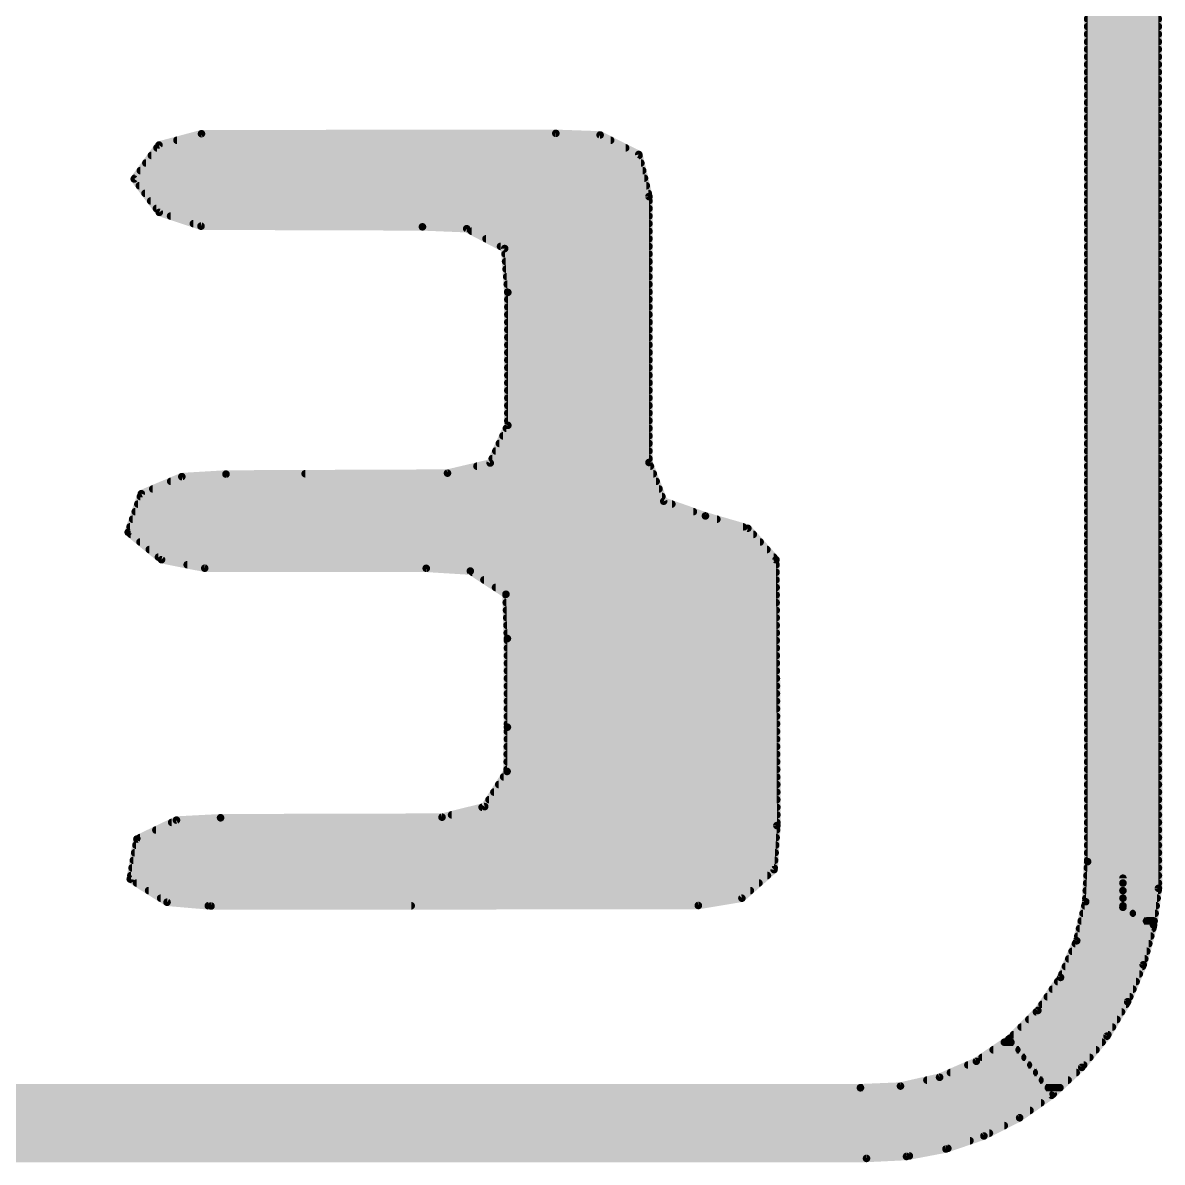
# Model space of a CAD drawing. Extents: x 37.9 to 63.7, y 29.1 to 56.
# Drawn here: x 44.222 to 45.725, y 49.052 to 50.555 of the extents above; entities that cross this region are included whole.
import ezdxf

# ---------------------------------------------------------------- set-up
doc = ezdxf.new("R2010")
doc.units = 0
doc.layers.add('21', color=251, linetype='CONTINUOUS')

msp = doc.modelspace()

# ---------------------------------------------------------------- linework, layer by layer
at = {"layer": '21', "const_width": 0.01}
for points in [[(45.7202, 49.4131), (45.72, 51.6908)], [(45.6268, 51.673), (45.6268, 49.4483)], [(45.6268, 50.56), (45.7201, 50.56)], [(45.6268, 50.55), (45.7201, 50.55)], [(45.6268, 50.54), (45.7201, 50.54)], [(45.6268, 50.53), (45.7201, 50.53)], [(45.6268, 50.52), (45.7201, 50.52)], [(45.6268, 50.51), (45.7201, 50.51)], [(45.6268, 50.5), (45.7201, 50.5)], [(45.6268, 50.49), (45.7201, 50.49)], [(45.6268, 50.48), (45.7201, 50.48)], [(45.6268, 50.47), (45.7201, 50.47)], [(45.6268, 50.46), (45.7201, 50.46)], [(45.6268, 50.45), (45.7201, 50.45)], [(45.6268, 50.44), (45.7201, 50.44)], [(45.6268, 50.43), (45.7201, 50.43)], [(45.6268, 50.42), (45.7201, 50.42)], [(44.4574, 50.4086), (44.4013, 50.3937)], [(44.425, 50.4), (44.9973, 50.4)], [(44.925, 50.4091), (44.4574, 50.4086)], [(44.9834, 50.407), (44.925, 50.4091)], [(45.0345, 50.3812), (44.9834, 50.407)], [(45.6268, 50.41), (45.7201, 50.41)], [(45.6268, 50.4), (45.7201, 50.4)], [(44.4013, 50.3937), (44.3686, 50.349)], [(44.3986, 50.39), (45.0171, 50.39)], [(45.6268, 50.39), (45.7201, 50.39)], [(44.384, 50.37), (45.0372, 50.37)], [(44.3913, 50.38), (45.0348, 50.38)], [(45.0479, 50.3257), (45.0345, 50.3812)], [(45.6268, 50.38), (45.7201, 50.38)], [(45.6268, 50.37), (45.7201, 50.37)], [(44.3767, 50.36), (45.0396, 50.36)], [(45.6268, 50.36), (45.7201, 50.36)], [(44.3686, 50.349), (44.4017, 50.3049)], [(44.3694, 50.35), (45.042, 50.35)], [(44.3754, 50.34), (45.0444, 50.34)], [(45.6268, 50.35), (45.7201, 50.35)], [(45.6268, 50.34), (45.7201, 50.34)], [(44.3829, 50.33), (45.0469, 50.33)], [(45.0479, 49.9749), (45.0479, 50.3257)], [(45.6268, 50.33), (45.7201, 50.33)], [(44.3904, 50.32), (45.0479, 50.32)], [(44.3979, 50.31), (45.0479, 50.31)], [(45.6268, 50.32), (45.7201, 50.32)], [(45.6268, 50.31), (45.7201, 50.31)], [(44.4017, 50.3049), (44.4567, 50.2867)], [(44.4166, 50.3), (45.0479, 50.3)], [(45.6268, 50.3), (45.7201, 50.3)], [(44.4467, 50.29), (45.0479, 50.29)], [(44.4567, 50.2867), (44.749, 50.2858)], [(44.749, 50.2858), (44.8073, 50.2834)], [(44.8073, 50.2834), (44.8575, 50.2571)], [(44.8138, 50.28), (45.0479, 50.28)], [(45.6268, 50.29), (45.7201, 50.29)], [(45.6268, 50.28), (45.7201, 50.28)], [(44.8329, 50.27), (45.0479, 50.27)], [(45.6268, 50.27), (45.7201, 50.27)], [(44.852, 50.26), (45.0479, 50.26)], [(44.8575, 50.2571), (44.8617, 50.1993)], [(44.858, 50.25), (45.0479, 50.25)], [(45.6268, 50.26), (45.7201, 50.26)], [(45.6268, 50.25), (45.7201, 50.25)], [(44.8587, 50.24), (45.0479, 50.24)], [(45.6268, 50.24), (45.7201, 50.24)], [(44.8594, 50.23), (45.0479, 50.23)], [(44.8602, 50.22), (45.0479, 50.22)], [(45.6268, 50.23), (45.7201, 50.23)], [(45.6268, 50.22), (45.7201, 50.22)], [(44.8609, 50.21), (45.0479, 50.21)], [(45.6268, 50.21), (45.7201, 50.21)], [(44.8616, 50.2), (45.0479, 50.2)], [(44.8617, 50.1993), (44.8617, 50.0239)], [(44.8617, 50.19), (45.0479, 50.19)], [(45.6268, 50.2), (45.7201, 50.2)], [(45.6268, 50.19), (45.7202, 50.19)], [(44.8617, 50.18), (45.0479, 50.18)], [(45.6268, 50.18), (45.7202, 50.18)], [(44.8617, 50.17), (45.0479, 50.17)], [(44.8617, 50.16), (45.0479, 50.16)], [(45.6268, 50.17), (45.7202, 50.17)], [(45.6268, 50.16), (45.7202, 50.16)], [(44.8617, 50.15), (45.0479, 50.15)], [(45.6268, 50.15), (45.7202, 50.15)], [(44.8617, 50.14), (45.0479, 50.14)], [(44.8617, 50.13), (45.0479, 50.13)], [(45.6268, 50.14), (45.7202, 50.14)], [(45.6268, 50.13), (45.7202, 50.13)], [(44.8617, 50.12), (45.0479, 50.12)], [(45.6268, 50.12), (45.7202, 50.12)], [(44.8617, 50.11), (45.0479, 50.11)], [(44.8617, 50.1), (45.0479, 50.1)], [(45.6268, 50.11), (45.7202, 50.11)], [(45.6268, 50.1), (45.7202, 50.1)], [(44.8617, 50.09), (45.0479, 50.09)], [(45.6268, 50.09), (45.7202, 50.09)], [(44.8617, 50.08), (45.0479, 50.08)], [(44.8617, 50.07), (45.0479, 50.07)], [(45.6268, 50.08), (45.7202, 50.08)], [(45.6268, 50.07), (45.7202, 50.07)], [(44.8617, 50.06), (45.0479, 50.06)], [(45.6268, 50.06), (45.7202, 50.06)], [(44.8617, 50.05), (45.0479, 50.05)], [(44.8617, 50.04), (45.0479, 50.04)], [(45.6268, 50.05), (45.7202, 50.05)], [(45.6268, 50.04), (45.7202, 50.04)], [(44.8617, 50.0239), (44.8384, 49.9741)], [(44.8617, 50.03), (45.0479, 50.03)], [(45.6268, 50.03), (45.7202, 50.03)], [(44.8552, 50.01), (45.0479, 50.01)], [(44.8598, 50.02), (45.0479, 50.02)], [(45.6268, 50.02), (45.7202, 50.02)], [(45.6268, 50.01), (45.7202, 50.01)], [(44.8505, 50), (45.0479, 50)], [(45.6268, 50), (45.7202, 50)], [(44.8411, 49.98), (45.0479, 49.98)], [(44.8458, 49.99), (45.0479, 49.99)], [(45.6268, 49.99), (45.7202, 49.99)], [(45.6268, 49.98), (45.7202, 49.98)], [(44.8384, 49.9741), (44.782, 49.9608)], [(44.8209, 49.97), (45.0498, 49.97)], [(45.0674, 49.9238), (45.0479, 49.9749)], [(45.6268, 49.97), (45.7202, 49.97)], [(44.4315, 49.9562), (44.3781, 49.9337)], [(44.4168, 49.95), (45.0574, 49.95)], [(44.4897, 49.9596), (44.4315, 49.9562)], [(44.782, 49.9608), (44.4897, 49.9596)], [(44.5942, 49.96), (45.0536, 49.96)], [(45.6268, 49.96), (45.7202, 49.96)], [(45.6268, 49.95), (45.7202, 49.95)], [(44.3781, 49.9337), (44.3607, 49.8828)], [(44.3931, 49.94), (45.0612, 49.94)], [(45.6268, 49.94), (45.7202, 49.94)], [(44.3734, 49.92), (45.0781, 49.92)], [(44.3768, 49.93), (45.065, 49.93)], [(45.1224, 49.9044), (45.0674, 49.9238)], [(45.6268, 49.93), (45.7202, 49.93)], [(45.6268, 49.92), (45.7202, 49.92)], [(44.37, 49.91), (45.1065, 49.91)], [(45.1784, 49.8881), (45.1224, 49.9044)], [(45.6268, 49.91), (45.7202, 49.91)], [(44.3631, 49.89), (45.1718, 49.89)], [(44.3665, 49.9), (45.1375, 49.9)], [(45.2155, 49.8466), (45.1784, 49.8881)], [(45.6268, 49.9), (45.7202, 49.9)], [(45.6268, 49.89), (45.7202, 49.89)], [(44.3607, 49.8828), (44.4047, 49.8467)], [(44.3641, 49.88), (45.1856, 49.88)], [(45.6268, 49.88), (45.7202, 49.88)], [(44.3763, 49.87), (45.1946, 49.87)], [(44.3885, 49.86), (45.2035, 49.86)], [(45.6268, 49.87), (45.7202, 49.87)], [(45.6268, 49.86), (45.7202, 49.86)], [(44.4006, 49.85), (45.2125, 49.85)], [(44.4047, 49.8467), (44.4617, 49.8354)], [(45.2167, 49.4959), (45.2155, 49.8466)], [(45.6268, 49.85), (45.7202, 49.85)], [(44.4385, 49.84), (45.2156, 49.84)], [(44.4617, 49.8354), (44.754, 49.8353)], [(44.754, 49.8353), (44.8122, 49.8317)], [(44.8122, 49.8317), (44.8592, 49.801)], [(44.8148, 49.83), (45.2156, 49.83)], [(45.6268, 49.84), (45.7202, 49.84)], [(45.6268, 49.83), (45.7202, 49.83)], [(44.8301, 49.82), (45.2156, 49.82)], [(45.6268, 49.82), (45.7202, 49.82)], [(44.8454, 49.81), (45.2157, 49.81)], [(44.8592, 49.801), (44.8611, 49.7426)], [(44.8593, 49.8), (45.2157, 49.8)], [(45.6268, 49.81), (45.7202, 49.81)], [(45.6268, 49.8), (45.7202, 49.8)], [(44.8596, 49.79), (45.2157, 49.79)], [(45.6268, 49.79), (45.7202, 49.79)], [(44.8599, 49.78), (45.2158, 49.78)], [(44.8602, 49.77), (45.2158, 49.77)], [(45.6268, 49.78), (45.7202, 49.78)], [(45.6268, 49.77), (45.7202, 49.77)], [(44.8605, 49.76), (45.2158, 49.76)], [(45.6268, 49.76), (45.7202, 49.76)], [(44.8608, 49.75), (45.2159, 49.75)], [(44.8611, 49.7426), (44.8611, 49.6257)], [(44.8611, 49.74), (45.2159, 49.74)], [(45.6268, 49.75), (45.7202, 49.75)], [(45.6268, 49.74), (45.7202, 49.74)], [(44.8611, 49.73), (45.2159, 49.73)], [(45.6268, 49.73), (45.7202, 49.73)], [(44.8611, 49.72), (45.216, 49.72)], [(44.8611, 49.71), (45.216, 49.71)], [(45.6268, 49.72), (45.7202, 49.72)], [(45.6268, 49.71), (45.7202, 49.71)], [(44.8611, 49.7), (45.216, 49.7)], [(45.6268, 49.7), (45.7202, 49.7)], [(44.8611, 49.69), (45.2161, 49.69)], [(44.8611, 49.68), (45.2161, 49.68)], [(45.6268, 49.69), (45.7202, 49.69)], [(45.6268, 49.68), (45.7202, 49.68)], [(44.8611, 49.67), (45.2161, 49.67)], [(45.6268, 49.67), (45.7202, 49.67)], [(44.8611, 49.66), (45.2162, 49.66)], [(44.8611, 49.65), (45.2162, 49.65)], [(45.6268, 49.66), (45.7202, 49.66)], [(45.6268, 49.65), (45.7202, 49.65)], [(44.8611, 49.64), (45.2163, 49.64)], [(45.6268, 49.64), (45.7202, 49.64)], [(44.8611, 49.6257), (44.8607, 49.5673)], [(44.861, 49.62), (45.2163, 49.62)], [(44.8611, 49.63), (45.2163, 49.63)], [(45.6268, 49.63), (45.7202, 49.63)], [(45.6268, 49.62), (45.7202, 49.62)], [(44.861, 49.61), (45.2164, 49.61)], [(45.6268, 49.61), (45.7202, 49.61)], [(44.8608, 49.59), (45.2164, 49.59)], [(44.8609, 49.6), (45.2164, 49.6)], [(45.6268, 49.6), (45.7202, 49.6)], [(45.6268, 49.59), (45.7202, 49.59)], [(44.8608, 49.58), (45.2165, 49.58)], [(45.6268, 49.58), (45.7202, 49.58)], [(44.8607, 49.5673), (44.8311, 49.5208)], [(44.8561, 49.56), (45.2165, 49.56)], [(44.8607, 49.57), (45.2165, 49.57)], [(45.6268, 49.57), (45.7202, 49.57)], [(45.6268, 49.56), (45.7202, 49.56)], [(44.8497, 49.55), (45.2166, 49.55)], [(45.6268, 49.55), (45.7202, 49.55)], [(44.8369, 49.53), (45.2166, 49.53)], [(44.8433, 49.54), (45.2166, 49.54)], [(45.6268, 49.54), (45.7202, 49.54)], [(45.6268, 49.53), (45.7202, 49.53)], [(44.8311, 49.5208), (44.7748, 49.5069)], [(44.8277, 49.52), (45.2167, 49.52)], [(45.6268, 49.52), (45.7202, 49.52)], [(44.4243, 49.503), (44.3722, 49.478)], [(44.4181, 49.5), (45.2167, 49.5)], [(44.4826, 49.5061), (44.4243, 49.503)], [(44.7748, 49.5069), (44.4826, 49.5061)], [(44.7874, 49.51), (45.2167, 49.51)], [(45.213, 49.4378), (45.2167, 49.4959)], [(45.6268, 49.51), (45.7202, 49.51)], [(45.6268, 49.5), (45.7202, 49.5)], [(44.3972, 49.49), (45.2164, 49.49)], [(45.6268, 49.49), (45.7202, 49.49)], [(44.3722, 49.478), (44.3634, 49.4252)], [(44.3709, 49.47), (45.2151, 49.47)], [(44.3763, 49.48), (45.2157, 49.48)], [(45.6268, 49.48), (45.7202, 49.48)], [(45.6268, 49.47), (45.7202, 49.47)], [(44.3692, 49.46), (45.2144, 49.46)], [(45.6268, 49.46), (45.7202, 49.46)], [(44.3658, 49.44), (45.2131, 49.44)], [(44.3675, 49.45), (45.2138, 49.45)], [(45.1705, 49.4), (45.213, 49.4378)], [(45.6268, 49.4483), (45.6243, 49.3954)], [(45.6264, 49.44), (45.7202, 49.44)], [(45.6268, 49.45), (45.7202, 49.45)], [(44.3634, 49.4252), (44.412, 49.3947)], [(44.3642, 49.43), (45.2042, 49.43)], [(45.6259, 49.43), (45.7202, 49.43)], [(45.6734, 49.388), (45.6734, 49.4264)], [(45.6734, 49.4264), (45.6734, 49.388)], [(44.3717, 49.42), (45.193, 49.42)], [(44.3876, 49.41), (45.1817, 49.41)], [(45.625, 49.41), (45.6734, 49.41)], [(45.6255, 49.42), (45.6734, 49.42)], [(45.6734, 49.42), (45.7202, 49.42)], [(45.6734, 49.41), (45.7198, 49.41)], [(45.7138, 49.3646), (45.7202, 49.4131)], [(44.4035, 49.4), (45.1703, 49.4)], [(44.412, 49.3947), (44.47, 49.3897)], [(45.113, 49.3904), (45.1705, 49.4)], [(45.6243, 49.3954), (45.6124, 49.3439)], [(45.6245, 49.4), (45.6734, 49.4)], [(45.6734, 49.4), (45.7185, 49.4)], [(44.4664, 49.39), (44.7341, 49.39)], [(44.47, 49.3897), (45.113, 49.3904)], [(45.6208, 49.38), (45.6858, 49.38)], [(45.6231, 49.39), (45.6734, 49.39)], [(45.6734, 49.39), (45.7172, 49.39)], [(45.7133, 49.3621), (45.6734, 49.388)], [(45.6734, 49.388), (45.7138, 49.3646)], [(45.6872, 49.38), (45.7159, 49.38)], [(45.6184, 49.37), (45.7012, 49.37)], [(45.7002, 49.3122), (45.7133, 49.3621)], [(45.7045, 49.37), (45.7145, 49.37)], [(45.6138, 49.35), (45.7101, 49.35)], [(45.6161, 49.36), (45.7128, 49.36)], [(45.6124, 49.3439), (45.5911, 49.2955)], [(45.6107, 49.34), (45.7075, 49.34)], [(45.6019, 49.32), (45.7022, 49.32)], [(45.6063, 49.33), (45.7049, 49.33)], [(45.5975, 49.31), (45.6992, 49.31)], [(45.6796, 49.2634), (45.7002, 49.3122)], [(45.5911, 49.2955), (45.5611, 49.2519)], [(45.5873, 49.29), (45.6908, 49.29)], [(45.5931, 49.3), (45.695, 49.3)], [(45.5804, 49.28), (45.6866, 49.28)], [(45.5667, 49.26), (45.6775, 49.26)], [(45.5736, 49.27), (45.6824, 49.27)], [(45.6523, 49.218), (45.6796, 49.2634)], [(45.5611, 49.2519), (45.5245, 49.2155)], [(45.5592, 49.25), (45.6715, 49.25)], [(45.5391, 49.23), (45.6595, 49.23)], [(45.5492, 49.24), (45.6655, 49.24)], [(45.5226, 49.2139), (45.4799, 49.1848)], [(45.5169, 49.21), (45.5256, 49.21)], [(45.5794, 49.14), (45.5226, 49.2139)], [(45.5245, 49.2155), (45.5813, 49.1416)], [(45.5287, 49.21), (45.6459, 49.21)], [(45.5291, 49.22), (45.6535, 49.22)], [(45.6191, 49.1769), (45.6523, 49.218)], [(45.5022, 49.2), (45.5333, 49.2)], [(45.5364, 49.2), (45.6378, 49.2)], [(45.4799, 49.1848), (45.4314, 49.1638)], [(45.4688, 49.18), (45.5487, 49.18)], [(45.4875, 49.19), (45.541, 49.19)], [(45.5441, 49.19), (45.6297, 49.19)], [(45.5518, 49.18), (45.6216, 49.18)], [(45.4458, 49.17), (45.5564, 49.17)], [(45.5595, 49.17), (45.6117, 49.17)], [(45.5813, 49.1416), (45.6191, 49.1769)], [(45.327, 49.1499), (43.1022, 49.1499)], [(45.3798, 49.1521), (45.327, 49.1499)], [(45.3299, 49.15), (45.5717, 49.15)], [(45.4314, 49.1638), (45.3798, 49.1521)], [(45.4147, 49.16), (45.564, 49.16)], [(45.5672, 49.16), (45.601, 49.16)], [(45.5749, 49.15), (45.5903, 49.15)], [(42.8647, 49.14), (45.5793, 49.14)], [(45.5371, 49.1104), (45.5794, 49.14)], [(42.8784, 49.13), (45.5651, 49.13)], [(42.892, 49.12), (45.5508, 49.12)], [(42.908, 49.11), (45.5364, 49.11)], [(45.4899, 49.0863), (45.5371, 49.1104)], [(42.9267, 49.1), (45.5168, 49.1)], [(42.9453, 49.09), (45.4972, 49.09)], [(42.9723, 49.08), (45.4715, 49.08)], [(45.4399, 49.0692), (45.4899, 49.0863)], [(43.0025, 49.07), (45.4423, 49.07)], [(43.0538, 49.06), (45.3915, 49.06)], [(45.3879, 49.0593), (45.4399, 49.0692)], [(43.1003, 49.0567), (45.335, 49.0567)], [(45.335, 49.0567), (45.3879, 49.0593)]]:
    msp.add_lwpolyline(points, dxfattribs=at)
at = {"layer": '21', "const_width": 0.005}
for points in [[(45.6268, 50.5625, 1), (45.6268, 50.5575)], [(45.6268, 50.5525, 1), (45.6268, 50.5475)], [(45.7201, 50.5575, 1), (45.7201, 50.5625)], [(45.7201, 50.5475, 1), (45.7201, 50.5525)], [(45.6268, 50.5425, 1), (45.6268, 50.5375)], [(45.7201, 50.5375, 1), (45.7201, 50.5425)], [(45.6268, 50.5325, 1), (45.6268, 50.5275)], [(45.6268, 50.5225, 1), (45.6268, 50.5175)], [(45.7201, 50.5275, 1), (45.7201, 50.5325)], [(45.7201, 50.5175, 1), (45.7201, 50.5225)], [(45.6268, 50.5125, 1), (45.6268, 50.5075)], [(45.7201, 50.5075, 1), (45.7201, 50.5125)], [(45.6268, 50.5025, 1), (45.6268, 50.4975)], [(45.6268, 50.4925, 1), (45.6268, 50.4875)], [(45.7201, 50.4975, 1), (45.7201, 50.5025)], [(45.7201, 50.4875, 1), (45.7201, 50.4925)], [(45.6268, 50.4825, 1), (45.6268, 50.4775)], [(45.7201, 50.4775, 1), (45.7201, 50.4825)], [(45.6268, 50.4725, 1), (45.6268, 50.4675)], [(45.6268, 50.4625, 1), (45.6268, 50.4575)], [(45.7201, 50.4675, 1), (45.7201, 50.4725)], [(45.7201, 50.4575, 1), (45.7201, 50.4625)], [(45.6268, 50.4525, 1), (45.6268, 50.4475)], [(45.7201, 50.4475, 1), (45.7201, 50.4525)], [(45.6268, 50.4425, 1), (45.6268, 50.4375)], [(45.6268, 50.4325, 1), (45.6268, 50.4275)], [(45.7201, 50.4375, 1), (45.7201, 50.4425)], [(45.7201, 50.4275, 1), (45.7201, 50.4325)], [(45.6268, 50.4225, 1), (45.6268, 50.4175)], [(45.7201, 50.4175, 1), (45.7201, 50.4225)], [(44.425, 50.4025, 1), (44.425, 50.3975)], [(44.4574, 50.4111, 1), (44.4574, 50.4061)], [(44.458, 50.4062, 1), (44.4567, 50.411)], [(44.9251, 50.4116, 1), (44.9249, 50.4066)], [(44.925, 50.4066, 1), (44.925, 50.4116)], [(44.9845, 50.4092, 1), (44.9823, 50.4048)], [(44.9833, 50.4045, 1), (44.9835, 50.4095)], [(44.9973, 50.3975, 1), (44.9973, 50.4025)], [(45.6268, 50.4125, 1), (45.6268, 50.4075)], [(45.6268, 50.4025, 1), (45.6268, 50.3975)], [(45.7201, 50.4075, 1), (45.7201, 50.4125)], [(45.7201, 50.3975, 1), (45.7201, 50.4025)], [(44.3986, 50.3925, 1), (44.3986, 50.3875)], [(44.4007, 50.3961, 1), (44.4019, 50.3913)], [(44.4033, 50.3922, 1), (44.3993, 50.3952)], [(45.0171, 50.3875, 1), (45.0171, 50.3925)], [(45.6268, 50.3925, 1), (45.6268, 50.3875)], [(45.7201, 50.3875, 1), (45.7201, 50.3925)], [(44.384, 50.3725, 1), (44.384, 50.3675)], [(44.3913, 50.3825, 1), (44.3913, 50.3775)], [(45.0369, 50.3818, 1), (45.032, 50.3807)], [(45.0334, 50.379, 1), (45.0356, 50.3835)], [(45.0348, 50.3775, 1), (45.0348, 50.3825)], [(45.0372, 50.3675, 1), (45.0372, 50.3725)], [(45.6268, 50.3825, 1), (45.6268, 50.3775)], [(45.6268, 50.3725, 1), (45.6268, 50.3675)], [(45.7201, 50.3775, 1), (45.7201, 50.3825)], [(45.7201, 50.3675, 1), (45.7201, 50.3725)], [(44.3767, 50.3625, 1), (44.3767, 50.3575)], [(45.0396, 50.3575, 1), (45.0396, 50.3625)], [(45.6268, 50.3625, 1), (45.6268, 50.3575)], [(45.7201, 50.3575, 1), (45.7201, 50.3625)], [(44.3706, 50.3505, 1), (44.3666, 50.3475)], [(44.3666, 50.3504, 1), (44.3707, 50.3475)], [(44.3694, 50.3525, 1), (44.3694, 50.3475)], [(44.3754, 50.3425, 1), (44.3754, 50.3375)], [(45.042, 50.3475, 1), (45.042, 50.3525)], [(45.0444, 50.3375, 1), (45.0444, 50.3425)], [(45.6268, 50.3525, 1), (45.6268, 50.3475)], [(45.6268, 50.3425, 1), (45.6268, 50.3375)], [(45.7201, 50.3475, 1), (45.7201, 50.3525)], [(45.7201, 50.3375, 1), (45.7201, 50.3425)], [(44.3829, 50.3325, 1), (44.3829, 50.3275)], [(45.0504, 50.3257, 1), (45.0454, 50.3257)], [(45.0455, 50.3251, 1), (45.0503, 50.3263)], [(45.0469, 50.3275, 1), (45.0469, 50.3325)], [(45.6268, 50.3325, 1), (45.6268, 50.3275)], [(45.7201, 50.3275, 1), (45.7201, 50.3325)], [(44.3904, 50.3225, 1), (44.3904, 50.3175)], [(44.3979, 50.3125, 1), (44.3979, 50.3075)], [(45.0479, 50.3175, 1), (45.0479, 50.3225)], [(45.0479, 50.3075, 1), (45.0479, 50.3125)], [(45.6268, 50.3225, 1), (45.6268, 50.3175)], [(45.6268, 50.3125, 1), (45.6268, 50.3075)], [(45.7201, 50.3175, 1), (45.7201, 50.3225)], [(45.7201, 50.3075, 1), (45.7201, 50.3125)], [(44.4025, 50.3073, 1), (44.4009, 50.3025)], [(44.3997, 50.3034, 1), (44.4037, 50.3064)], [(44.4166, 50.3025, 1), (44.4166, 50.2975)], [(45.0479, 50.2975, 1), (45.0479, 50.3025)], [(45.6268, 50.3025, 1), (45.6268, 50.2975)], [(45.7201, 50.2975, 1), (45.7201, 50.3025)], [(44.4467, 50.2925, 1), (44.4467, 50.2875)], [(44.4567, 50.2892, 1), (44.4567, 50.2842)], [(44.4559, 50.2843, 1), (44.4575, 50.2891)], [(44.7491, 50.2883, 1), (44.7489, 50.2833)], [(44.749, 50.2833, 1), (44.749, 50.2883)], [(44.8085, 50.2856, 1), (44.8062, 50.2812)], [(44.8072, 50.2809, 1), (44.8074, 50.2859)], [(44.8138, 50.2825, 1), (44.8138, 50.2775)], [(45.0479, 50.2875, 1), (45.0479, 50.2925)], [(45.0479, 50.2775, 1), (45.0479, 50.2825)], [(45.6268, 50.2925, 1), (45.6268, 50.2875)], [(45.6268, 50.2825, 1), (45.6268, 50.2775)], [(45.7201, 50.2875, 1), (45.7201, 50.2925)], [(45.7201, 50.2775, 1), (45.7201, 50.2825)], [(44.8329, 50.2725, 1), (44.8329, 50.2675)], [(45.0479, 50.2675, 1), (45.0479, 50.2725)], [(45.6268, 50.2725, 1), (45.6268, 50.2675)], [(45.7201, 50.2675, 1), (45.7201, 50.2725)], [(44.852, 50.2625, 1), (44.852, 50.2575)], [(44.86, 50.2573, 1), (44.855, 50.2569)], [(44.858, 50.2525, 1), (44.858, 50.2475)], [(44.8563, 50.2549, 1), (44.8586, 50.2593)], [(45.0479, 50.2575, 1), (45.0479, 50.2625)], [(45.0479, 50.2475, 1), (45.0479, 50.2525)], [(45.6268, 50.2625, 1), (45.6268, 50.2575)], [(45.6268, 50.2525, 1), (45.6268, 50.2475)], [(45.7201, 50.2575, 1), (45.7201, 50.2625)], [(45.7201, 50.2475, 1), (45.7201, 50.2525)], [(44.8587, 50.2425, 1), (44.8587, 50.2375)], [(45.0479, 50.2375, 1), (45.0479, 50.2425)], [(45.6268, 50.2425, 1), (45.6268, 50.2375)], [(45.7201, 50.2375, 1), (45.7201, 50.2425)], [(44.8594, 50.2325, 1), (44.8594, 50.2275)], [(44.8602, 50.2225, 1), (44.8602, 50.2175)], [(45.0479, 50.2275, 1), (45.0479, 50.2325)], [(45.0479, 50.2175, 1), (45.0479, 50.2225)], [(45.6268, 50.2325, 1), (45.6268, 50.2275)], [(45.6268, 50.2225, 1), (45.6268, 50.2175)], [(45.7201, 50.2275, 1), (45.7201, 50.2325)], [(45.7201, 50.2175, 1), (45.7201, 50.2225)], [(44.8609, 50.2125, 1), (44.8609, 50.2075)], [(45.0479, 50.2075, 1), (45.0479, 50.2125)], [(45.6268, 50.2125, 1), (45.6268, 50.2075)], [(45.7201, 50.2075, 1), (45.7201, 50.2125)], [(44.8616, 50.2025, 1), (44.8616, 50.1975)], [(44.8642, 50.1993, 1), (44.8592, 50.1993)], [(44.8592, 50.1991, 1), (44.8642, 50.1995)], [(44.8617, 50.1925, 1), (44.8617, 50.1875)], [(45.0479, 50.1975, 1), (45.0479, 50.2025)], [(45.0479, 50.1875, 1), (45.0479, 50.1925)], [(45.6268, 50.2025, 1), (45.6268, 50.1975)], [(45.6268, 50.1925, 1), (45.6268, 50.1875)], [(45.7201, 50.1975, 1), (45.7201, 50.2025)], [(45.7202, 50.1875, 1), (45.7202, 50.1925)], [(44.8617, 50.1825, 1), (44.8617, 50.1775)], [(45.0479, 50.1775, 1), (45.0479, 50.1825)], [(45.6268, 50.1825, 1), (45.6268, 50.1775)], [(45.7202, 50.1775, 1), (45.7202, 50.1825)], [(44.8617, 50.1725, 1), (44.8617, 50.1675)], [(44.8617, 50.1625, 1), (44.8617, 50.1575)], [(45.0479, 50.1675, 1), (45.0479, 50.1725)], [(45.0479, 50.1575, 1), (45.0479, 50.1625)], [(45.6268, 50.1725, 1), (45.6268, 50.1675)], [(45.6268, 50.1625, 1), (45.6268, 50.1575)], [(45.7202, 50.1675, 1), (45.7202, 50.1725)], [(45.7202, 50.1575, 1), (45.7202, 50.1625)], [(44.8617, 50.1525, 1), (44.8617, 50.1475)], [(45.0479, 50.1475, 1), (45.0479, 50.1525)], [(45.6268, 50.1525, 1), (45.6268, 50.1475)], [(45.7202, 50.1475, 1), (45.7202, 50.1525)], [(44.8617, 50.1425, 1), (44.8617, 50.1375)], [(44.8617, 50.1325, 1), (44.8617, 50.1275)], [(45.0479, 50.1375, 1), (45.0479, 50.1425)], [(45.0479, 50.1275, 1), (45.0479, 50.1325)], [(45.6268, 50.1425, 1), (45.6268, 50.1375)], [(45.6268, 50.1325, 1), (45.6268, 50.1275)], [(45.7202, 50.1375, 1), (45.7202, 50.1425)], [(45.7202, 50.1275, 1), (45.7202, 50.1325)], [(44.8617, 50.1225, 1), (44.8617, 50.1175)], [(45.0479, 50.1175, 1), (45.0479, 50.1225)], [(45.6268, 50.1225, 1), (45.6268, 50.1175)], [(45.7202, 50.1175, 1), (45.7202, 50.1225)], [(44.8617, 50.1125, 1), (44.8617, 50.1075)], [(44.8617, 50.1025, 1), (44.8617, 50.0975)], [(45.0479, 50.1075, 1), (45.0479, 50.1125)], [(45.0479, 50.0975, 1), (45.0479, 50.1025)], [(45.6268, 50.1125, 1), (45.6268, 50.1075)], [(45.6268, 50.1025, 1), (45.6268, 50.0975)], [(45.7202, 50.1075, 1), (45.7202, 50.1125)], [(45.7202, 50.0975, 1), (45.7202, 50.1025)], [(44.8617, 50.0925, 1), (44.8617, 50.0875)], [(45.0479, 50.0875, 1), (45.0479, 50.0925)], [(45.6268, 50.0925, 1), (45.6268, 50.0875)], [(45.7202, 50.0875, 1), (45.7202, 50.0925)], [(44.8617, 50.0825, 1), (44.8617, 50.0775)], [(44.8617, 50.0725, 1), (44.8617, 50.0675)], [(45.0479, 50.0775, 1), (45.0479, 50.0825)], [(45.0479, 50.0675, 1), (45.0479, 50.0725)], [(45.6268, 50.0825, 1), (45.6268, 50.0775)], [(45.6268, 50.0725, 1), (45.6268, 50.0675)], [(45.7202, 50.0775, 1), (45.7202, 50.0825)], [(45.7202, 50.0675, 1), (45.7202, 50.0725)], [(44.8617, 50.0625, 1), (44.8617, 50.0575)], [(45.0479, 50.0575, 1), (45.0479, 50.0625)], [(45.6268, 50.0625, 1), (45.6268, 50.0575)], [(45.7202, 50.0575, 1), (45.7202, 50.0625)], [(44.8617, 50.0525, 1), (44.8617, 50.0475)], [(44.8617, 50.0425, 1), (44.8617, 50.0375)], [(45.0479, 50.0475, 1), (45.0479, 50.0525)], [(45.0479, 50.0375, 1), (45.0479, 50.0425)], [(45.6268, 50.0525, 1), (45.6268, 50.0475)], [(45.6268, 50.0425, 1), (45.6268, 50.0375)], [(45.7202, 50.0475, 1), (45.7202, 50.0525)], [(45.7202, 50.0375, 1), (45.7202, 50.0425)], [(44.8617, 50.0325, 1), (44.8617, 50.0275)], [(44.8639, 50.0229, 1), (44.8594, 50.025)], [(45.0479, 50.0275, 1), (45.0479, 50.0325)], [(45.6268, 50.0325, 1), (45.6268, 50.0275)], [(45.7202, 50.0275, 1), (45.7202, 50.0325)], [(44.8552, 50.0125, 1), (44.8552, 50.0075)], [(44.8598, 50.0225, 1), (44.8598, 50.0175)], [(44.8592, 50.0239, 1), (44.8642, 50.0239)], [(45.0479, 50.0175, 1), (45.0479, 50.0225)], [(45.0479, 50.0075, 1), (45.0479, 50.0125)], [(45.6268, 50.0225, 1), (45.6268, 50.0175)], [(45.6268, 50.0125, 1), (45.6268, 50.0075)], [(45.7202, 50.0175, 1), (45.7202, 50.0225)], [(45.7202, 50.0075, 1), (45.7202, 50.0125)], [(44.8505, 50.0025, 1), (44.8505, 49.9975)], [(45.0479, 49.9975, 1), (45.0479, 50.0025)], [(45.6268, 50.0025, 1), (45.6268, 49.9975)], [(45.7202, 49.9975, 1), (45.7202, 50.0025)], [(44.8411, 49.9825, 1), (44.8411, 49.9775)], [(44.8458, 49.9925, 1), (44.8458, 49.9875)], [(45.0479, 49.9875, 1), (45.0479, 49.9925)], [(45.0479, 49.9775, 1), (45.0479, 49.9825)], [(45.6268, 49.9925, 1), (45.6268, 49.9875)], [(45.6268, 49.9825, 1), (45.6268, 49.9775)], [(45.7202, 49.9875, 1), (45.7202, 49.9925)], [(45.7202, 49.9775, 1), (45.7202, 49.9825)], [(44.8209, 49.9725, 1), (44.8209, 49.9675)], [(44.8361, 49.9752, 1), (44.8406, 49.9731)], [(44.839, 49.9717, 1), (44.8378, 49.9766)], [(45.0503, 49.9758, 1), (45.0456, 49.974)], [(45.0454, 49.9749, 1), (45.0504, 49.9749)], [(45.0498, 49.9675, 1), (45.0498, 49.9725)], [(45.6268, 49.9725, 1), (45.6268, 49.9675)], [(45.7202, 49.9675, 1), (45.7202, 49.9725)], [(44.4168, 49.9525, 1), (44.4168, 49.9475)], [(44.4313, 49.9587, 1), (44.4316, 49.9537)], [(44.4324, 49.9539, 1), (44.4305, 49.9585)], [(44.4897, 49.9621, 1), (44.4897, 49.9571)], [(44.4899, 49.9571, 1), (44.4896, 49.962)], [(44.5942, 49.9625, 1), (44.5942, 49.9575)], [(44.7814, 49.9632, 1), (44.7826, 49.9584)], [(44.782, 49.9583, 1), (44.782, 49.9633)], [(45.0536, 49.9575, 1), (45.0536, 49.9625)], [(45.0574, 49.9475, 1), (45.0574, 49.9525)], [(45.6268, 49.9625, 1), (45.6268, 49.9575)], [(45.6268, 49.9525, 1), (45.6268, 49.9475)], [(45.7202, 49.9575, 1), (45.7202, 49.9625)], [(45.7202, 49.9475, 1), (45.7202, 49.9525)], [(44.3771, 49.936, 1), (44.379, 49.9314)], [(44.3804, 49.9329, 1), (44.3757, 49.9345)], [(44.3931, 49.9425, 1), (44.3931, 49.9375)], [(45.0612, 49.9375, 1), (45.0612, 49.9425)], [(45.6268, 49.9425, 1), (45.6268, 49.9375)], [(45.7202, 49.9375, 1), (45.7202, 49.9425)], [(44.3734, 49.9225, 1), (44.3734, 49.9175)], [(44.3768, 49.9325, 1), (44.3768, 49.9275)], [(45.0682, 49.9261, 1), (45.0666, 49.9214)], [(45.065, 49.9275, 1), (45.065, 49.9325)], [(45.0651, 49.9229, 1), (45.0697, 49.9247)], [(45.0781, 49.9175, 1), (45.0781, 49.9225)], [(45.6268, 49.9325, 1), (45.6268, 49.9275)], [(45.6268, 49.9225, 1), (45.6268, 49.9175)], [(45.7202, 49.9275, 1), (45.7202, 49.9325)], [(45.7202, 49.9175, 1), (45.7202, 49.9225)], [(44.37, 49.9125, 1), (44.37, 49.9075)], [(45.1065, 49.9075, 1), (45.1065, 49.9125)], [(45.1231, 49.9068, 1), (45.1217, 49.902)], [(45.1216, 49.902, 1), (45.1232, 49.9068)], [(45.6268, 49.9125, 1), (45.6268, 49.9075)], [(45.7202, 49.9075, 1), (45.7202, 49.9125)], [(44.3631, 49.8925, 1), (44.3631, 49.8875)], [(44.3665, 49.9025, 1), (44.3665, 49.8975)], [(45.1375, 49.8975, 1), (45.1375, 49.9025)], [(45.1718, 49.8875, 1), (45.1718, 49.8925)], [(45.1803, 49.8897, 1), (45.1766, 49.8864)], [(45.1777, 49.8857, 1), (45.1791, 49.8905)], [(45.6268, 49.9025, 1), (45.6268, 49.8975)], [(45.6268, 49.8925, 1), (45.6268, 49.8875)], [(45.7202, 49.8975, 1), (45.7202, 49.9025)], [(45.7202, 49.8875, 1), (45.7202, 49.8925)], [(44.3622, 49.8848, 1), (44.3591, 49.8809)], [(44.3583, 49.8836, 1), (44.363, 49.882)], [(44.3641, 49.8825, 1), (44.3641, 49.8775)], [(45.1856, 49.8775, 1), (45.1856, 49.8825)], [(45.6268, 49.8825, 1), (45.6268, 49.8775)], [(45.7202, 49.8775, 1), (45.7202, 49.8825)], [(44.3763, 49.8725, 1), (44.3763, 49.8675)], [(44.3885, 49.8625, 1), (44.3885, 49.8575)], [(45.1946, 49.8675, 1), (45.1946, 49.8725)], [(45.2035, 49.8575, 1), (45.2035, 49.8625)], [(45.6268, 49.8725, 1), (45.6268, 49.8675)], [(45.6268, 49.8625, 1), (45.6268, 49.8575)], [(45.7202, 49.8675, 1), (45.7202, 49.8725)], [(45.7202, 49.8575, 1), (45.7202, 49.8625)], [(44.4006, 49.8525, 1), (44.4006, 49.8475)], [(44.4052, 49.8491, 1), (44.4042, 49.8442)], [(44.4031, 49.8448, 1), (44.4063, 49.8486)], [(45.2125, 49.8475, 1), (45.2125, 49.8525)], [(45.218, 49.8466, 1), (45.213, 49.8466)], [(45.2137, 49.8449, 1), (45.2174, 49.8482)], [(45.6268, 49.8525, 1), (45.6268, 49.8475)], [(45.7202, 49.8475, 1), (45.7202, 49.8525)], [(44.4385, 49.8425, 1), (44.4385, 49.8375)], [(44.4617, 49.8379, 1), (44.4617, 49.8329)], [(44.4612, 49.833, 1), (44.4621, 49.8379)], [(44.7541, 49.8378, 1), (44.7538, 49.8328)], [(44.754, 49.8328, 1), (44.754, 49.8378)], [(44.8136, 49.8338, 1), (44.8108, 49.8296)], [(44.812, 49.8292, 1), (44.8123, 49.8342)], [(44.8148, 49.8325, 1), (44.8148, 49.8275)], [(45.2156, 49.8375, 1), (45.2156, 49.8425)], [(45.2156, 49.8275, 1), (45.2156, 49.8325)], [(45.6268, 49.8425, 1), (45.6268, 49.8375)], [(45.6268, 49.8325, 1), (45.6268, 49.8275)], [(45.7202, 49.8375, 1), (45.7202, 49.8425)], [(45.7202, 49.8275, 1), (45.7202, 49.8325)], [(44.8301, 49.8225, 1), (44.8301, 49.8175)], [(45.2156, 49.8175, 1), (45.2156, 49.8225)], [(45.6268, 49.8225, 1), (45.6268, 49.8175)], [(45.7202, 49.8175, 1), (45.7202, 49.8225)], [(44.8454, 49.8125, 1), (44.8454, 49.8075)], [(44.8617, 49.8011, 1), (44.8567, 49.8009)], [(44.8593, 49.8025, 1), (44.8593, 49.7975)], [(44.8579, 49.7989, 1), (44.8606, 49.8031)], [(45.2157, 49.8075, 1), (45.2157, 49.8125)], [(45.2157, 49.7975, 1), (45.2157, 49.8025)], [(45.6268, 49.8125, 1), (45.6268, 49.8075)], [(45.6268, 49.8025, 1), (45.6268, 49.7975)], [(45.7202, 49.8075, 1), (45.7202, 49.8125)], [(45.7202, 49.7975, 1), (45.7202, 49.8025)], [(44.8596, 49.7925, 1), (44.8596, 49.7875)], [(45.2157, 49.7875, 1), (45.2157, 49.7925)], [(45.6268, 49.7925, 1), (45.6268, 49.7875)], [(45.7202, 49.7875, 1), (45.7202, 49.7925)], [(44.8599, 49.7825, 1), (44.8599, 49.7775)], [(44.8602, 49.7725, 1), (44.8602, 49.7675)], [(45.2158, 49.7775, 1), (45.2158, 49.7825)], [(45.2158, 49.7675, 1), (45.2158, 49.7725)], [(45.6268, 49.7825, 1), (45.6268, 49.7775)], [(45.6268, 49.7725, 1), (45.6268, 49.7675)], [(45.7202, 49.7775, 1), (45.7202, 49.7825)], [(45.7202, 49.7675, 1), (45.7202, 49.7725)], [(44.8605, 49.7625, 1), (44.8605, 49.7575)], [(45.2158, 49.7575, 1), (45.2158, 49.7625)], [(45.6268, 49.7625, 1), (45.6268, 49.7575)], [(45.7202, 49.7575, 1), (45.7202, 49.7625)], [(44.8608, 49.7525, 1), (44.8608, 49.7475)], [(44.8636, 49.7426, 1), (44.8586, 49.7426)], [(44.8586, 49.7425, 1), (44.8636, 49.7427)], [(44.8611, 49.7425, 1), (44.8611, 49.7375)], [(45.2159, 49.7475, 1), (45.2159, 49.7525)], [(45.2159, 49.7375, 1), (45.2159, 49.7425)], [(45.6268, 49.7525, 1), (45.6268, 49.7475)], [(45.6268, 49.7425, 1), (45.6268, 49.7375)], [(45.7202, 49.7475, 1), (45.7202, 49.7525)], [(45.7202, 49.7375, 1), (45.7202, 49.7425)], [(44.8611, 49.7325, 1), (44.8611, 49.7275)], [(45.2159, 49.7275, 1), (45.2159, 49.7325)], [(45.6268, 49.7325, 1), (45.6268, 49.7275)], [(45.7202, 49.7275, 1), (45.7202, 49.7325)], [(44.8611, 49.7225, 1), (44.8611, 49.7175)], [(44.8611, 49.7125, 1), (44.8611, 49.7075)], [(45.216, 49.7175, 1), (45.216, 49.7225)], [(45.216, 49.7075, 1), (45.216, 49.7125)], [(45.6268, 49.7225, 1), (45.6268, 49.7175)], [(45.6268, 49.7125, 1), (45.6268, 49.7075)], [(45.7202, 49.7175, 1), (45.7202, 49.7225)], [(45.7202, 49.7075, 1), (45.7202, 49.7125)], [(44.8611, 49.7025, 1), (44.8611, 49.6975)], [(45.216, 49.6975, 1), (45.216, 49.7025)], [(45.6268, 49.7025, 1), (45.6268, 49.6975)], [(45.7202, 49.6975, 1), (45.7202, 49.7025)], [(44.8611, 49.6925, 1), (44.8611, 49.6875)], [(44.8611, 49.6825, 1), (44.8611, 49.6775)], [(45.2161, 49.6875, 1), (45.2161, 49.6925)], [(45.2161, 49.6775, 1), (45.2161, 49.6825)], [(45.6268, 49.6925, 1), (45.6268, 49.6875)], [(45.6268, 49.6825, 1), (45.6268, 49.6775)], [(45.7202, 49.6875, 1), (45.7202, 49.6925)], [(45.7202, 49.6775, 1), (45.7202, 49.6825)], [(44.8611, 49.6725, 1), (44.8611, 49.6675)], [(45.2161, 49.6675, 1), (45.2161, 49.6725)], [(45.6268, 49.6725, 1), (45.6268, 49.6675)], [(45.7202, 49.6675, 1), (45.7202, 49.6725)], [(44.8611, 49.6625, 1), (44.8611, 49.6575)], [(44.8611, 49.6525, 1), (44.8611, 49.6475)], [(45.2162, 49.6575, 1), (45.2162, 49.6625)], [(45.2162, 49.6475, 1), (45.2162, 49.6525)], [(45.6268, 49.6625, 1), (45.6268, 49.6575)], [(45.6268, 49.6525, 1), (45.6268, 49.6475)], [(45.7202, 49.6575, 1), (45.7202, 49.6625)], [(45.7202, 49.6475, 1), (45.7202, 49.6525)], [(44.8611, 49.6425, 1), (44.8611, 49.6375)], [(45.2163, 49.6375, 1), (45.2163, 49.6425)], [(45.6268, 49.6425, 1), (45.6268, 49.6375)], [(45.7202, 49.6375, 1), (45.7202, 49.6425)], [(44.861, 49.6225, 1), (44.861, 49.6175)], [(44.8611, 49.6325, 1), (44.8611, 49.6275)], [(44.8636, 49.6257, 1), (44.8586, 49.6257)], [(44.8586, 49.6257, 1), (44.8636, 49.6257)], [(45.2163, 49.6275, 1), (45.2163, 49.6325)], [(45.2163, 49.6175, 1), (45.2163, 49.6225)], [(45.6268, 49.6325, 1), (45.6268, 49.6275)], [(45.6268, 49.6225, 1), (45.6268, 49.6175)], [(45.7202, 49.6275, 1), (45.7202, 49.6325)], [(45.7202, 49.6175, 1), (45.7202, 49.6225)], [(44.861, 49.6125, 1), (44.861, 49.6075)], [(45.2164, 49.6075, 1), (45.2164, 49.6125)], [(45.6268, 49.6125, 1), (45.6268, 49.6075)], [(45.7202, 49.6075, 1), (45.7202, 49.6125)], [(44.8608, 49.5925, 1), (44.8608, 49.5875)], [(44.8609, 49.6025, 1), (44.8609, 49.5975)], [(45.2164, 49.5975, 1), (45.2164, 49.6025)], [(45.2164, 49.5875, 1), (45.2164, 49.5925)], [(45.6268, 49.6025, 1), (45.6268, 49.5975)], [(45.6268, 49.5925, 1), (45.6268, 49.5875)], [(45.7202, 49.5975, 1), (45.7202, 49.6025)], [(45.7202, 49.5875, 1), (45.7202, 49.5925)], [(44.8608, 49.5825, 1), (44.8608, 49.5775)], [(45.2165, 49.5775, 1), (45.2165, 49.5825)], [(45.6268, 49.5825, 1), (45.6268, 49.5775)], [(45.7202, 49.5775, 1), (45.7202, 49.5825)], [(44.8561, 49.5625, 1), (44.8561, 49.5575)], [(44.8607, 49.5725, 1), (44.8607, 49.5675)], [(44.8582, 49.5673, 1), (44.8632, 49.5672)], [(44.8628, 49.5659, 1), (44.8586, 49.5686)], [(45.2165, 49.5675, 1), (45.2165, 49.5725)], [(45.2165, 49.5575, 1), (45.2165, 49.5625)], [(45.6268, 49.5725, 1), (45.6268, 49.5675)], [(45.6268, 49.5625, 1), (45.6268, 49.5575)], [(45.7202, 49.5675, 1), (45.7202, 49.5725)], [(45.7202, 49.5575, 1), (45.7202, 49.5625)], [(44.8497, 49.5525, 1), (44.8497, 49.5475)], [(45.2166, 49.5475, 1), (45.2166, 49.5525)], [(45.6268, 49.5525, 1), (45.6268, 49.5475)], [(45.7202, 49.5475, 1), (45.7202, 49.5525)], [(44.8369, 49.5325, 1), (44.8369, 49.5275)], [(44.8433, 49.5425, 1), (44.8433, 49.5375)], [(45.2166, 49.5375, 1), (45.2166, 49.5425)], [(45.2166, 49.5275, 1), (45.2166, 49.5325)], [(45.6268, 49.5425, 1), (45.6268, 49.5375)], [(45.6268, 49.5325, 1), (45.6268, 49.5275)], [(45.7202, 49.5375, 1), (45.7202, 49.5425)], [(45.7202, 49.5275, 1), (45.7202, 49.5325)], [(44.8277, 49.5225, 1), (44.8277, 49.5175)], [(44.829, 49.5222, 1), (44.8332, 49.5195)], [(44.8317, 49.5184, 1), (44.8305, 49.5233)], [(45.2167, 49.5175, 1), (45.2167, 49.5225)], [(45.6268, 49.5225, 1), (45.6268, 49.5175)], [(45.7202, 49.5175, 1), (45.7202, 49.5225)], [(44.4181, 49.5025, 1), (44.4181, 49.4975)], [(44.4242, 49.5055, 1), (44.4244, 49.5005)], [(44.4254, 49.5007, 1), (44.4232, 49.5053)], [(44.4825, 49.5086, 1), (44.4826, 49.5036)], [(44.4827, 49.5036, 1), (44.4824, 49.5086)], [(44.7742, 49.5093, 1), (44.7754, 49.5045)], [(44.7749, 49.5044, 1), (44.7748, 49.5094)], [(44.7874, 49.5125, 1), (44.7874, 49.5075)], [(45.2192, 49.4957, 1), (45.2142, 49.496)], [(45.2167, 49.5075, 1), (45.2167, 49.5125)], [(45.2167, 49.4975, 1), (45.2167, 49.5025)], [(45.6268, 49.5125, 1), (45.6268, 49.5075)], [(45.6268, 49.5025, 1), (45.6268, 49.4975)], [(45.7202, 49.5075, 1), (45.7202, 49.5125)], [(45.7202, 49.4975, 1), (45.7202, 49.5025)], [(44.3972, 49.4925, 1), (44.3972, 49.4875)], [(45.2142, 49.4959, 1), (45.2192, 49.4959)], [(45.2164, 49.4875, 1), (45.2164, 49.4925)], [(45.6268, 49.4925, 1), (45.6268, 49.4875)], [(45.7202, 49.4875, 1), (45.7202, 49.4925)], [(44.3709, 49.4725, 1), (44.3709, 49.4675)], [(44.3747, 49.4776, 1), (44.3697, 49.4784)], [(44.3711, 49.4803, 1), (44.3733, 49.4758)], [(44.3763, 49.4825, 1), (44.3763, 49.4775)], [(45.2151, 49.4675, 1), (45.2151, 49.4725)], [(45.2157, 49.4775, 1), (45.2157, 49.4825)], [(45.6268, 49.4825, 1), (45.6268, 49.4775)], [(45.6268, 49.4725, 1), (45.6268, 49.4675)], [(45.7202, 49.4775, 1), (45.7202, 49.4825)], [(45.7202, 49.4675, 1), (45.7202, 49.4725)], [(44.3692, 49.4625, 1), (44.3692, 49.4575)], [(45.2144, 49.4575, 1), (45.2144, 49.4625)], [(45.6268, 49.4625, 1), (45.6268, 49.4575)], [(45.7202, 49.4575, 1), (45.7202, 49.4625)], [(44.3658, 49.4425, 1), (44.3658, 49.4375)], [(44.3675, 49.4525, 1), (44.3675, 49.4475)], [(45.2146, 49.4359, 1), (45.2113, 49.4396)], [(45.2131, 49.4375, 1), (45.2131, 49.4425)], [(45.2138, 49.4475, 1), (45.2138, 49.4525)], [(45.6264, 49.4425, 1), (45.6264, 49.4375)], [(45.6268, 49.4525, 1), (45.6268, 49.4475)], [(45.6293, 49.4482, 1), (45.6243, 49.4484)], [(45.6243, 49.4483, 1), (45.6293, 49.4483)], [(45.7202, 49.4475, 1), (45.7202, 49.4525)], [(45.7202, 49.4375, 1), (45.7202, 49.4425)], [(44.3647, 49.4273, 1), (44.362, 49.4231)], [(44.3609, 49.4256, 1), (44.3658, 49.4248)], [(44.3642, 49.4325, 1), (44.3642, 49.4275)], [(45.2042, 49.4275, 1), (45.2042, 49.4325)], [(45.2105, 49.4379, 1), (45.2155, 49.4376)], [(45.6259, 49.4325, 1), (45.6259, 49.4275)], [(45.6759, 49.4264, 1), (45.6709, 49.4264)], [(45.6759, 49.4264, 1), (45.6709, 49.4264)], [(45.7202, 49.4275, 1), (45.7202, 49.4325)], [(44.3717, 49.4225, 1), (44.3717, 49.4175)], [(44.3876, 49.4125, 1), (44.3876, 49.4075)], [(45.1817, 49.4075, 1), (45.1817, 49.4125)], [(45.193, 49.4175, 1), (45.193, 49.4225)], [(45.625, 49.4125, 1), (45.625, 49.4075)], [(45.6255, 49.4225, 1), (45.6255, 49.4175)], [(45.6734, 49.4225, 1), (45.6734, 49.4175)], [(45.6734, 49.4125, 1), (45.6734, 49.4075)], [(45.6734, 49.4175, 1), (45.6734, 49.4225)], [(45.6734, 49.4075, 1), (45.6734, 49.4125)], [(45.7177, 49.4131, 1), (45.7227, 49.4131)], [(45.7227, 49.4128, 1), (45.7178, 49.4134)], [(45.7198, 49.4075, 1), (45.7198, 49.4125)], [(45.7202, 49.4175, 1), (45.7202, 49.4225)], [(44.4035, 49.4025, 1), (44.4035, 49.3975)], [(44.4122, 49.3972, 1), (44.4117, 49.3922)], [(44.4106, 49.3926, 1), (44.4133, 49.3968)], [(45.1689, 49.4019, 1), (45.1722, 49.3982)], [(45.1709, 49.3976, 1), (45.1701, 49.4025)], [(45.1703, 49.3975, 1), (45.1703, 49.4025)], [(45.6218, 49.3955, 1), (45.6268, 49.3953)], [(45.6267, 49.3949, 1), (45.6219, 49.396)], [(45.6245, 49.4025, 1), (45.6245, 49.3975)], [(45.6734, 49.4025, 1), (45.6734, 49.3975)], [(45.6734, 49.3975, 1), (45.6734, 49.4025)], [(45.7185, 49.3975, 1), (45.7185, 49.4025)], [(44.4664, 49.3925, 1), (44.4664, 49.3875)], [(44.47, 49.3922, 1), (44.47, 49.3872)], [(44.4697, 49.3872, 1), (44.4702, 49.3922)], [(44.7341, 49.3875, 1), (44.7341, 49.3925)], [(45.1126, 49.3929, 1), (45.1134, 49.388)], [(45.113, 49.3879, 1), (45.113, 49.3929)], [(45.6208, 49.3825, 1), (45.6208, 49.3775)], [(45.6231, 49.3925, 1), (45.6231, 49.3875)], [(45.6734, 49.3925, 1), (45.6734, 49.3875)], [(45.6747, 49.3901, 1), (45.672, 49.3859)], [(45.6746, 49.3902, 1), (45.6721, 49.3859)], [(45.6709, 49.388, 1), (45.6759, 49.388)], [(45.6709, 49.388, 1), (45.6759, 49.388)], [(45.6734, 49.3875, 1), (45.6734, 49.3925)], [(45.6872, 49.3825, 1), (45.6872, 49.3775)], [(45.6858, 49.3775, 1), (45.6858, 49.3825)], [(45.7159, 49.3775, 1), (45.7159, 49.3825)], [(45.7172, 49.3875, 1), (45.7172, 49.3925)], [(45.6184, 49.3725, 1), (45.6184, 49.3675)], [(45.7012, 49.3675, 1), (45.7012, 49.3725)], [(45.7045, 49.3725, 1), (45.7045, 49.3675)], [(45.7157, 49.3615, 1), (45.7109, 49.3628)], [(45.7113, 49.3649, 1), (45.7163, 49.3643)], [(45.712, 49.36, 1), (45.7147, 49.3642)], [(45.7126, 49.3624, 1), (45.7151, 49.3668)], [(45.7145, 49.3675, 1), (45.7145, 49.3725)], [(45.6138, 49.3525, 1), (45.6138, 49.3475)], [(45.6161, 49.3625, 1), (45.6161, 49.3575)], [(45.7101, 49.3475, 1), (45.7101, 49.3525)], [(45.7128, 49.3575, 1), (45.7128, 49.3625)], [(45.6107, 49.3425, 1), (45.6107, 49.3375)], [(45.61, 49.3444, 1), (45.6149, 49.3433)], [(45.6147, 49.3429, 1), (45.6101, 49.3449)], [(45.7075, 49.3375, 1), (45.7075, 49.3425)], [(45.6019, 49.3225, 1), (45.6019, 49.3175)], [(45.6063, 49.3325, 1), (45.6063, 49.3275)], [(45.7022, 49.3175, 1), (45.7022, 49.3225)], [(45.7049, 49.3275, 1), (45.7049, 49.3325)], [(45.5975, 49.3125, 1), (45.5975, 49.3075)], [(45.6977, 49.3128, 1), (45.7026, 49.3115)], [(45.7025, 49.3112, 1), (45.6979, 49.3131)], [(45.6992, 49.3075, 1), (45.6992, 49.3125)], [(45.5873, 49.2925, 1), (45.5873, 49.2875)], [(45.5888, 49.2965, 1), (45.5934, 49.2945)], [(45.5931, 49.2941, 1), (45.589, 49.2969)], [(45.5931, 49.3025, 1), (45.5931, 49.2975)], [(45.6908, 49.2875, 1), (45.6908, 49.2925)], [(45.695, 49.2975, 1), (45.695, 49.3025)], [(45.5804, 49.2825, 1), (45.5804, 49.2775)], [(45.6866, 49.2775, 1), (45.6866, 49.2825)], [(45.5667, 49.2625, 1), (45.5667, 49.2575)], [(45.5736, 49.2725, 1), (45.5736, 49.2675)], [(45.6773, 49.2644, 1), (45.6819, 49.2624)], [(45.6817, 49.2621, 1), (45.6774, 49.2647)], [(45.6775, 49.2575, 1), (45.6775, 49.2625)], [(45.6824, 49.2675, 1), (45.6824, 49.2725)], [(45.5592, 49.2525, 1), (45.5592, 49.2475)], [(45.5591, 49.2533, 1), (45.5632, 49.2505)], [(45.5629, 49.2501, 1), (45.5594, 49.2537)], [(45.6715, 49.2475, 1), (45.6715, 49.2525)], [(45.5391, 49.2325, 1), (45.5391, 49.2275)], [(45.5492, 49.2425, 1), (45.5492, 49.2375)], [(45.6595, 49.2275, 1), (45.6595, 49.2325)], [(45.6655, 49.2375, 1), (45.6655, 49.2425)], [(45.5169, 49.2125, 1), (45.5169, 49.2075)], [(45.5246, 49.2154, 1), (45.5206, 49.2124)], [(45.524, 49.2118, 1), (45.5212, 49.2159)], [(45.5265, 49.217, 1), (45.5226, 49.2139)], [(45.5228, 49.2172, 1), (45.5263, 49.2137)], [(45.5256, 49.2075, 1), (45.5256, 49.2125)], [(45.5287, 49.2125, 1), (45.5287, 49.2075)], [(45.5291, 49.2225, 1), (45.5291, 49.2175)], [(45.6459, 49.2075, 1), (45.6459, 49.2125)], [(45.6502, 49.2193, 1), (45.6545, 49.2167)], [(45.6543, 49.2165, 1), (45.6504, 49.2196)], [(45.6535, 49.2175, 1), (45.6535, 49.2225)], [(45.5022, 49.2025, 1), (45.5022, 49.1975)], [(45.5333, 49.1975, 1), (45.5333, 49.2025)], [(45.5364, 49.2025, 1), (45.5364, 49.1975)], [(45.6378, 49.1975, 1), (45.6378, 49.2025)], [(45.4688, 49.1825, 1), (45.4688, 49.1775)], [(45.4785, 49.1869, 1), (45.4813, 49.1828)], [(45.4809, 49.1826, 1), (45.4789, 49.1871)], [(45.4875, 49.1925, 1), (45.4875, 49.1875)], [(45.541, 49.1875, 1), (45.541, 49.1925)], [(45.5441, 49.1925, 1), (45.5441, 49.1875)], [(45.5487, 49.1775, 1), (45.5487, 49.1825)], [(45.5518, 49.1825, 1), (45.5518, 49.1775)], [(45.6216, 49.1775, 1), (45.6216, 49.1825)], [(45.6297, 49.1875, 1), (45.6297, 49.1925)], [(45.4458, 49.1725, 1), (45.4458, 49.1675)], [(45.5564, 49.1675, 1), (45.5564, 49.1725)], [(45.5595, 49.1725, 1), (45.5595, 49.1675)], [(45.6117, 49.1675, 1), (45.6117, 49.1725)], [(45.6171, 49.1784, 1), (45.621, 49.1753)], [(45.6208, 49.1751, 1), (45.6174, 49.1787)], [(45.3268, 49.1524, 1), (45.3271, 49.1474)], [(45.327, 49.1474, 1), (45.327, 49.1524)], [(45.3299, 49.1525, 1), (45.3299, 49.1475)], [(45.3793, 49.1546, 1), (45.3804, 49.1497)], [(45.3799, 49.1496, 1), (45.3797, 49.1546)], [(45.4147, 49.1625, 1), (45.4147, 49.1575)], [(45.4304, 49.1661, 1), (45.4324, 49.1615)], [(45.432, 49.1613, 1), (45.4309, 49.1662)], [(45.564, 49.1575, 1), (45.564, 49.1625)], [(45.5672, 49.1625, 1), (45.5672, 49.1575)], [(45.5717, 49.1475, 1), (45.5717, 49.1525)], [(45.5749, 49.1525, 1), (45.5749, 49.1475)], [(45.5903, 49.1475, 1), (45.5903, 49.1525)], [(45.601, 49.1575, 1), (45.601, 49.1625)], [(45.5774, 49.1385, 1), (45.5814, 49.1415)], [(45.5808, 49.138, 1), (45.5779, 49.1421)], [(45.5796, 49.1434, 1), (45.583, 49.1398)], [(45.5793, 49.1401, 1), (45.5833, 49.1431)], [(45.5793, 49.1375, 1), (45.5793, 49.1425)], [(45.5508, 49.1175, 1), (45.5508, 49.1225)], [(45.5651, 49.1275, 1), (45.5651, 49.1325)], [(45.5356, 49.1124, 1), (45.5385, 49.1083)], [(45.5382, 49.1081, 1), (45.5359, 49.1126)], [(45.5364, 49.1075, 1), (45.5364, 49.1125)], [(45.4972, 49.0875, 1), (45.4972, 49.0925)], [(45.5168, 49.0975, 1), (45.5168, 49.1025)], [(45.4715, 49.0775, 1), (45.4715, 49.0825)], [(45.4888, 49.0885, 1), (45.4911, 49.0841)], [(45.4907, 49.084, 1), (45.4891, 49.0887)], [(45.3915, 49.0575, 1), (45.3915, 49.0625)], [(45.439, 49.0715, 1), (45.4407, 49.0668)], [(45.4403, 49.0667, 1), (45.4394, 49.0716)], [(45.4423, 49.0675, 1), (45.4423, 49.0725)], [(45.3349, 49.0592, 1), (45.3351, 49.0542)], [(45.335, 49.0542, 1), (45.335, 49.0592)], [(45.3874, 49.0618, 1), (45.3883, 49.0568)], [(45.388, 49.0568, 1), (45.3877, 49.0618)]]:
    msp.add_lwpolyline(points, format="xyb", dxfattribs=at)

doc.saveas('drawing.dxf')
